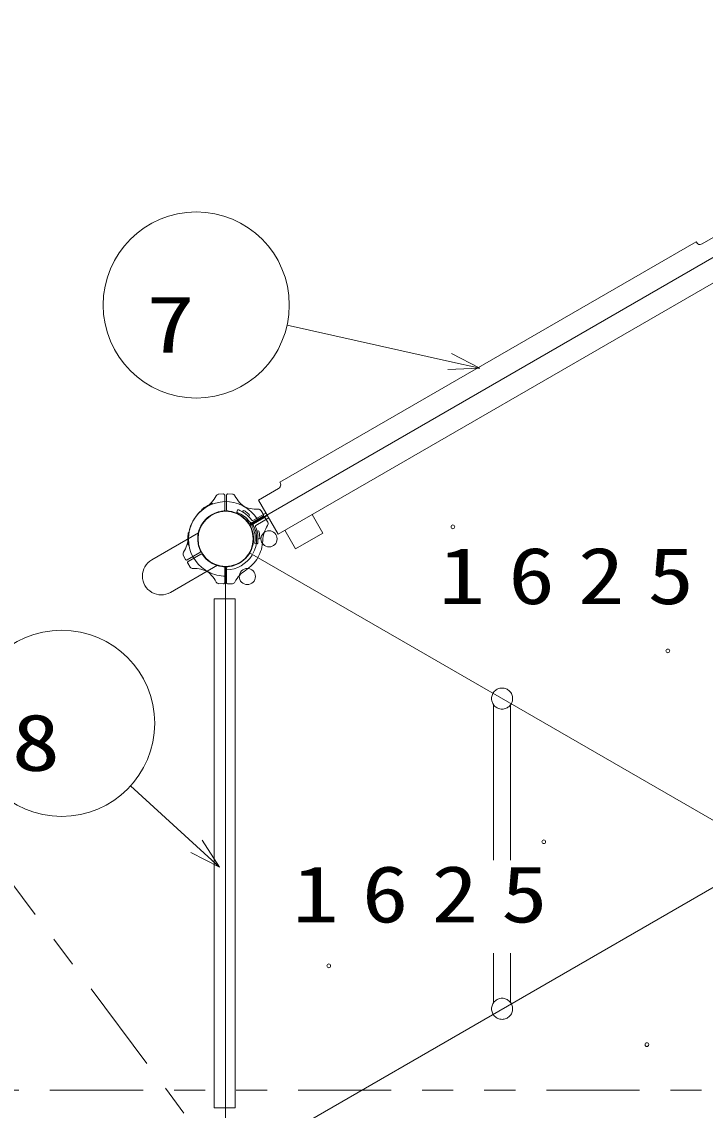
# Model space of a CAD drawing. Units: millimetres on the paper. Extents: x 6 to 426, y -599 to 292.
# Drawn here: x 134.15 to 156.18, y 123.75 to 158.83 of the extents above; entities that cross this region are included whole.
import ezdxf
from ezdxf.enums import TextEntityAlignment as Align

# ---------------------------------------------------------------- set-up
doc = ezdxf.new("R2010")
doc.units = ezdxf.units.MM
for name, pattern in [('USER2', [6, 3, -1, 1, -1]), ('USER3', [8, 3, -1, 1, -1, 1, -1]), ('USER4', [8, 5, -3])]:
    doc.linetypes.add(name, pattern=pattern)
for name, color, linetype, lineweight in [('0_2', 7, 'Continuous', 13), ('2D', 7, 'Continuous', 13), ('2D_OUTLINE', 7, 'USER3', 13), ('AM_5', 7, 'Continuous', 13), ('FOOTING_C', 7, 'USER2', 13), ('HIDDEN', 7, 'USER4', 13)]:
    doc.layers.add(name, color=color, linetype=linetype, lineweight=lineweight)
doc.styles.add('ＭＳ ゴシック', font='')
doc.styles.get('ＭＳ ゴシック').set_extended_font_data('MS Gothic')

msp = doc.modelspace()

# ---------------------------------------------------------------- linework, layer by layer
at = {"layer": '0_2'}
for p, q in [((138.337, 141.491), (139.849, 142.364)), ((138.942, 140.443), (140.454, 141.316)), ((141.028, 140.233), (140.348, 140.233)), ((140.348, 123.833), (140.348, 140.233)), ((141.028, 123.833), (141.028, 140.233)), ((141.028, 123.833), (140.348, 123.833))]:
    msp.add_line(p, q, dxfattribs=at)
msp.add_circle((140.718, 142.167), 0.891, dxfattribs=at)
msp.add_arc((138.64, 140.967), 0.605, 120, 300, dxfattribs=at)
at = {"layer": '2D'}
for p, q in [((156.73, 152.05), (156.081, 151.675)), ((141.488, 142.611), (157.528, 151.872)), ((155.886, 151.738), (142.469, 143.992)), ((155.893, 151.726), (155.886, 151.738)), ((155.914, 151.696), (155.893, 151.726)), ((155.943, 151.673), (155.914, 151.696)), ((155.976, 151.66), (155.943, 151.673)), ((156.012, 151.655), (155.976, 151.66)), ((156.047, 151.662), (156.012, 151.655)), ((156.081, 151.675), (156.047, 151.662)), ((142.409, 142.317), (156.925, 150.697)), ((142.476, 143.84), (142.455, 143.815)), ((142.469, 143.992), (142.476, 143.979)), ((142.476, 143.979), (142.49, 143.945)), ((142.491, 143.875), (142.476, 143.84)), ((142.49, 143.945), (142.494, 143.909)), ((142.494, 143.909), (142.491, 143.875)), ((140.646, 143.615), (140.501, 143.61)), ((140.688, 143.104), (140.688, 143.575)), ((140.748, 143.104), (140.748, 143.575)), ((140.789, 143.615), (140.935, 143.61)), ((142.426, 143.792), (141.775, 143.415)), ((142.455, 143.815), (142.426, 143.792)), ((140.299, 143.292), (140.298, 143.294)), ((141.775, 143.415), (142.409, 142.317)), ((139.953, 143.092), (139.951, 143.094)), ((141.105, 143.096), (141.078, 143.025)), ((141.078, 143.025), (141.115, 143.011)), ((141.11, 143.099), (141.105, 143.096)), ((141.124, 143.103), (141.11, 143.099)), ((141.115, 143.011), (141.161, 142.988)), ((141.131, 143.101), (141.124, 143.103)), ((141.139, 143.099), (141.131, 143.101)), ((141.174, 143.084), (141.139, 143.099)), ((141.161, 142.988), (141.211, 142.963)), ((141.219, 143.061), (141.174, 143.084)), ((141.211, 142.963), (141.26, 142.935)), ((141.258, 143.038), (141.219, 143.061)), ((141.262, 143.044), (141.258, 143.039)), ((141.318, 143.002), (141.258, 143.038)), ((141.26, 142.935), (141.308, 142.902)), ((141.28, 143.067), (141.262, 143.044)), ((141.3, 143.079), (141.28, 143.067)), ((141.323, 143.072), (141.3, 143.079)), ((141.308, 142.902), (141.357, 142.862)), ((141.372, 142.965), (141.318, 143.002)), ((141.345, 143.056), (141.323, 143.072)), ((141.37, 143.035), (141.345, 143.056)), ((141.357, 142.862), (141.401, 142.819)), ((141.399, 143.013), (141.37, 143.035)), ((141.421, 142.925), (141.372, 142.965)), ((141.428, 142.991), (141.399, 143.013)), ((141.401, 142.819), (141.446, 142.774)), ((141.47, 142.879), (141.421, 142.925)), ((141.452, 142.972), (141.428, 142.991)), ((141.476, 142.953), (141.452, 142.972)), ((141.462, 142.887), (141.481, 142.911)), ((141.513, 142.832), (141.47, 142.879)), ((141.487, 142.934), (141.476, 142.953)), ((141.481, 142.911), (141.487, 142.934)), ((141.557, 142.78), (141.513, 142.832)), ((141.515, 142.662), (141.923, 142.897)), ((141.545, 142.61), (141.953, 142.845)), ((142.014, 143), (141.597, 142.761)), ((141.655, 142.687), (142.06, 142.921)), ((141.655, 142.687), (142.06, 142.921)), ((142.106, 142.842), (141.69, 142.6)), ((141.937, 142.953), (141.859, 143.076)), ((142.008, 142.829), (142.076, 142.701)), ((143.507, 142.951), (143.853, 142.352)), ((141.446, 142.774), (141.487, 142.72)), ((141.487, 142.72), (141.504, 142.703)), ((141.504, 142.703), (141.523, 142.692)), ((141.523, 142.692), (141.55, 142.679)), ((141.55, 142.679), (141.566, 142.674)), ((141.566, 142.674), (141.575, 142.67)), ((141.575, 142.67), (141.612, 142.672)), ((141.593, 142.571), (141.595, 142.601)), ((141.593, 142.548), (141.593, 142.571)), ((141.6, 142.526), (141.593, 142.548)), ((141.595, 142.601), (141.599, 142.616)), ((141.599, 142.616), (141.6, 142.626)), ((141.6, 142.626), (141.621, 142.658)), ((141.626, 142.463), (141.6, 142.526)), ((141.612, 142.672), (141.616, 142.671)), ((141.616, 142.671), (141.655, 142.687)), ((141.621, 142.658), (141.622, 142.661)), ((141.622, 142.661), (141.655, 142.687)), ((141.642, 142.401), (141.626, 142.463)), ((141.686, 142.556), (141.71, 142.492)), ((141.71, 142.492), (141.729, 142.432)), ((141.729, 142.432), (141.744, 142.366)), ((142.973, 141.844), (142.628, 142.443)), ((139.535, 142.367), (139.531, 142.367)), ((141.657, 142.342), (141.642, 142.401)), ((141.667, 142.279), (141.657, 142.342)), ((141.665, 142.058), (141.669, 142.109)), ((141.672, 142.221), (141.667, 142.279)), ((141.669, 142.109), (141.672, 142.165)), ((141.672, 142.165), (141.672, 142.221)), ((141.732, 142.42), (141.762, 142.425)), ((141.744, 142.366), (141.754, 142.304)), ((141.754, 142.304), (141.759, 142.238)), ((141.761, 142.123), (141.758, 142.072)), ((141.759, 142.238), (141.761, 142.168)), ((141.767, 142.169), (141.761, 142.168)), ((141.761, 142.168), (141.761, 142.123)), ((141.762, 142.425), (141.785, 142.419)), ((141.797, 142.173), (141.767, 142.169)), ((141.785, 142.419), (141.796, 142.399)), ((141.796, 142.399), (141.8, 142.369)), ((141.816, 142.184), (141.797, 142.173)), ((141.8, 142.369), (141.805, 142.339)), ((141.805, 142.339), (141.809, 142.303)), ((141.809, 142.303), (141.814, 142.267)), ((141.814, 142.267), (141.82, 142.235)), ((141.823, 142.207), (141.816, 142.184)), ((141.82, 142.235), (141.823, 142.207)), ((143.853, 142.352), (142.973, 141.844)), ((139.535, 141.967), (139.531, 141.967)), ((141.659, 142.019), (141.665, 142.058)), ((141.734, 142.007), (141.659, 142.019)), ((141.739, 142.01), (141.734, 142.007)), ((141.75, 142.019), (141.739, 142.01)), ((141.752, 142.027), (141.75, 142.019)), ((141.754, 142.034), (141.752, 142.027)), ((141.758, 142.072), (141.754, 142.034)), ((139.428, 141.504), (139.354, 141.643)), ((139.891, 141.724), (139.483, 141.489)), ((139.499, 141.381), (139.576, 141.257)), ((139.921, 141.672), (139.513, 141.437)), ((141.488, 141.722), (157.528, 132.461)), ((157.528, 132.461), (141.488, 141.722)), ((140.688, 141.229), (140.688, 140.758)), ((140.718, 122.756), (140.718, 141.278)), ((140.748, 141.229), (140.748, 140.758)), ((140.646, 140.718), (140.489, 140.724)), ((140.789, 140.718), (140.935, 140.723)), ((141.028, 140.233), (140.348, 140.233)), ((157.528, 131.572), (141.488, 122.312)), ((141.488, 122.312), (157.528, 131.572))]:
    msp.add_line(p, q, dxfattribs=at)
for centre, radius in [((140.718, 142.167), 0.889), ((140.718, 142.167), 0.889), ((140.718, 142.167), 0.889), ((148.044, 142.556), 0.06), ((142.118, 142.167), 0.26), ((141.418, 140.954), 0.26), ((154.972, 138.556), 0.06), ((150.972, 132.406), 0.06), ((144.044, 128.406), 0.06), ((154.298, 125.867), 0.06)]:
    msp.add_circle(centre, radius, dxfattribs=at)
for centre, radius, start, end in [((139.528, 144.018), 1, 302.7272, 332.5412), ((140.504, 143.51), 0.1, 92, 152.5412), ((140.648, 143.575), 0.04, 0, 92), ((140.788, 143.575), 0.04, 88, 180), ((140.931, 143.51), 0.1, 27.4588, 88), ((141.907, 144.018), 1, 207.4588, 237.2728), ((140.718, 142.167), 1.2, 122.7272, 180), ((140.718, 142.167), 1.2, 120, 177.2728), ((140.718, 142.167), 1.22, 120, 128.6269), ((140.718, 142.167), 1.22, 111.3731, 120), ((140.718, 142.167), 1.2, 62.7272, 120), ((140.28, 143.284), 0.02, 30, 111.3731), ((141.726, 144.122), 1, 242.7272, 272.5412), ((140.718, 142.167), 1.2, 30, 57.2728), ((140.718, 142.167), 0.9, 94.2707, 180), ((140.718, 142.167), 0.9, 120, 205.7293), ((139.969, 143.104), 0.02, 128.6269, 210), ((140.718, 142.167), 0.9, 34.2707, 120), ((140.648, 143.104), 0.04, 274.2707, 0), ((140.788, 143.104), 0.04, 180, 265.7293), ((140.718, 142.167), 0.9, 0, 85.7293), ((141.775, 143.023), 0.1, 32, 92.5412), ((141.903, 142.932), 0.04, 300, 32), ((141.973, 142.811), 0.04, 28, 120), ((140.718, 142.167), 0.9, 300, 25.7293), ((141.495, 142.696), 0.04, 214.2707, 300), ((141.565, 142.575), 0.04, 120, 205.7293), ((141.583, 142.784), 0.027, 189.5443, 299.846), ((140.718, 142.167), 1, 331.7191, 28.2809), ((141.703, 142.577), 0.027, 120.154, 230.4557), ((142.915, 142.062), 1, 147.4588, 177.2728), ((141.988, 142.654), 0.1, 327.4588, 28), ((138.52, 142.272), 1, 327.4588, 357.2728), ((140.718, 142.167), 1.22, 171.3731, 180), ((140.718, 142.167), 1.22, 180, 188.6269), ((139.531, 142.347), 0.02, 90, 171.3731), ((140.718, 142.167), 1.2, 180, 237.2728), ((140.718, 142.167), 0.9, 180, 265.7293), ((140.718, 142.167), 0.9, 274.2707, 0), ((140.718, 142.167), 1.2, 330, 357.2728), ((139.448, 141.68), 0.1, 147.4588, 208), ((139.531, 141.987), 0.02, 188.6269, 270), ((139.871, 141.759), 0.04, 300, 25.7293), ((139.463, 141.523), 0.04, 208, 300), ((139.533, 141.402), 0.04, 120, 212), ((139.941, 141.638), 0.04, 34.2707, 120), ((140.718, 142.167), 0.9, 214.2707, 300), ((140.718, 142.167), 1, 271.7191, 328.2809), ((140.718, 142.167), 1.2, 302.7272, 330), ((139.661, 141.31), 0.1, 212, 272.5412), ((139.71, 140.211), 1, 62.7272, 92.5412), ((139.528, 140.316), 1, 27.4588, 57.2728), ((140.718, 142.167), 1.2, 242.7272, 270), ((140.648, 141.229), 0.04, 0, 85.7293), ((140.788, 141.229), 0.04, 94.2707, 180), ((141.907, 140.316), 1, 122.7272, 152.5412), ((140.504, 140.823), 0.1, 207.4588, 268), ((140.648, 140.758), 0.04, 268, 0), ((140.788, 140.758), 0.04, 180, 272), ((140.931, 140.823), 0.1, 272, 332.5412)]:
    msp.add_arc(centre, radius, start, end, dxfattribs=at)
at = {"layer": '2D_OUTLINE'}
msp.add_line((127.057, 124.403), (183.117, 124.403), dxfattribs=at)
at = {"layer": 'AM_5'}
for p, q in [((142.699, 149.052), (147.936, 147.884)), ((148.912, 147.666), (147.995, 148.146)), ((147.936, 147.884), (148.912, 147.666)), ((147.878, 147.623), (148.912, 147.666)), ((137.649, 134.203), (139.783, 132.258)), ((139.783, 132.258), (140.522, 131.584)), ((140.522, 131.584), (139.963, 132.456)), ((139.602, 132.06), (140.522, 131.584))]:
    msp.add_line(p, q, dxfattribs=at)
for centre in [(139.771, 149.705), (135.433, 136.224)]:
    msp.add_circle(centre, 3, dxfattribs=at)
at = {"layer": 'FOOTING_C'}
msp.add_line((100.417, 175.69), (140.718, 121.867), dxfattribs=at)
at = {"layer": 'HIDDEN'}
for p, q in [((149.358, 136.817), (149.358, 127.225)), ((149.902, 136.817), (149.902, 127.225))]:
    msp.add_line(p, q, dxfattribs=at)
for centre in [(149.63, 137.021), (149.63, 127.021)]:
    msp.add_circle(centre, 0.34, dxfattribs=at)

# ---------------------------------------------------------------- texts
at = {"layer": '2D', "char_height": 1.833, "attachment_point": 7, "style": 'ＭＳ ゴシック'}
for insert in [(147.587, 140.034), (142.867, 129.774)]:
    msp.add_mtext('\\T1.5;\\W1.2;1625', dxfattribs=dict(at, insert=insert))
at = {"layer": 'AM_5', "style": 'ＭＳ ゴシック', "width": 1.25}
for s, p in [('7', (138.164, 147.622)), ('8', (133.825, 134.141))]:
    msp.add_text(s, height=1.833, dxfattribs=at).set_placement(p, align=Align.BOTTOM_LEFT)

doc.saveas('drawing.dxf')
